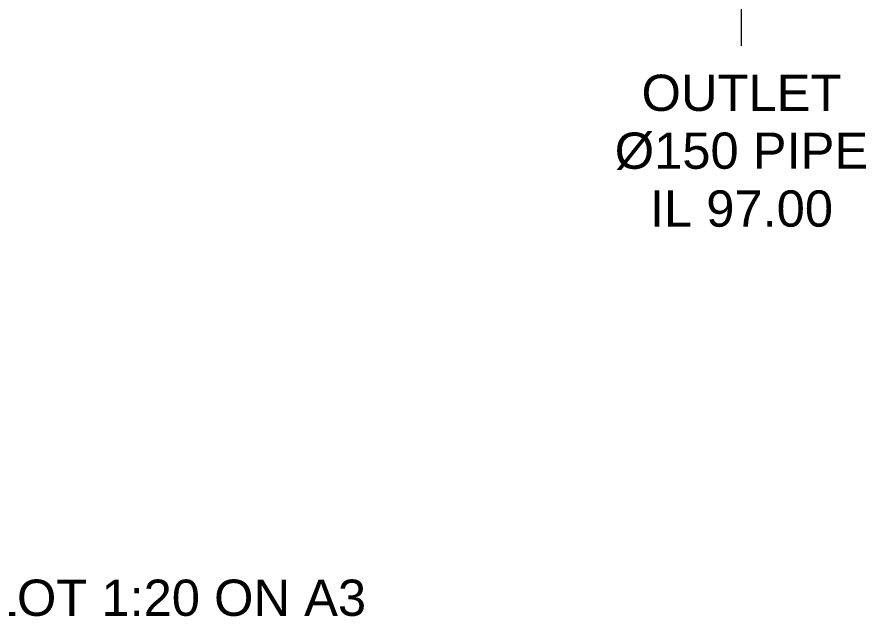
# Model space of a CAD drawing. Header units: millimetres. Extents: x -1348 to 4055, y -1079 to 3281.
# Drawn here: x -145 to 683, y -807 to -212 of the extents above; entities that cross this region are included whole.
import ezdxf
from ezdxf.enums import TextEntityAlignment as Align

# ---------------------------------------------------------------- set-up
doc = ezdxf.new("R2010")
doc.units = ezdxf.units.MM
doc.layers.add('ANNOTATIONS', color=7, linetype='Continuous')
doc.layers.add('TITLE', color=7, linetype='Continuous')
doc.styles.add('ARIAL', font='arial.ttf')

msp = doc.modelspace()

# ---------------------------------------------------------------- linework, layer by layer
at = {"layer": 'ANNOTATIONS', "lineweight": 18}
msp.add_line((561.67, -239.89), (561.67, -4.23), dxfattribs=at)

# ---------------------------------------------------------------- texts
at = {"layer": 'ANNOTATIONS', "style": 'ARIAL'}
for s, p in [('OUTLET', (561.67, -303.39)), ('Ø150 PIPE', (561.67, -359.83)), ('IL 97.00', (561.67, -416.28))]:
    msp.add_text(s, height=35.362, dxfattribs=at).set_placement(p, align=Align.CENTER)
at = {"layer": 'TITLE', "style": 'ARIAL'}
msp.add_text('RIGHT ELEVATION  |  MODEL UNITS: mm (1:1)  |  PLOT 1:20 ON A3', height=35.3624, dxfattribs=at).set_placement((-1347.76, -795.87))

doc.saveas('drawing.dxf')
